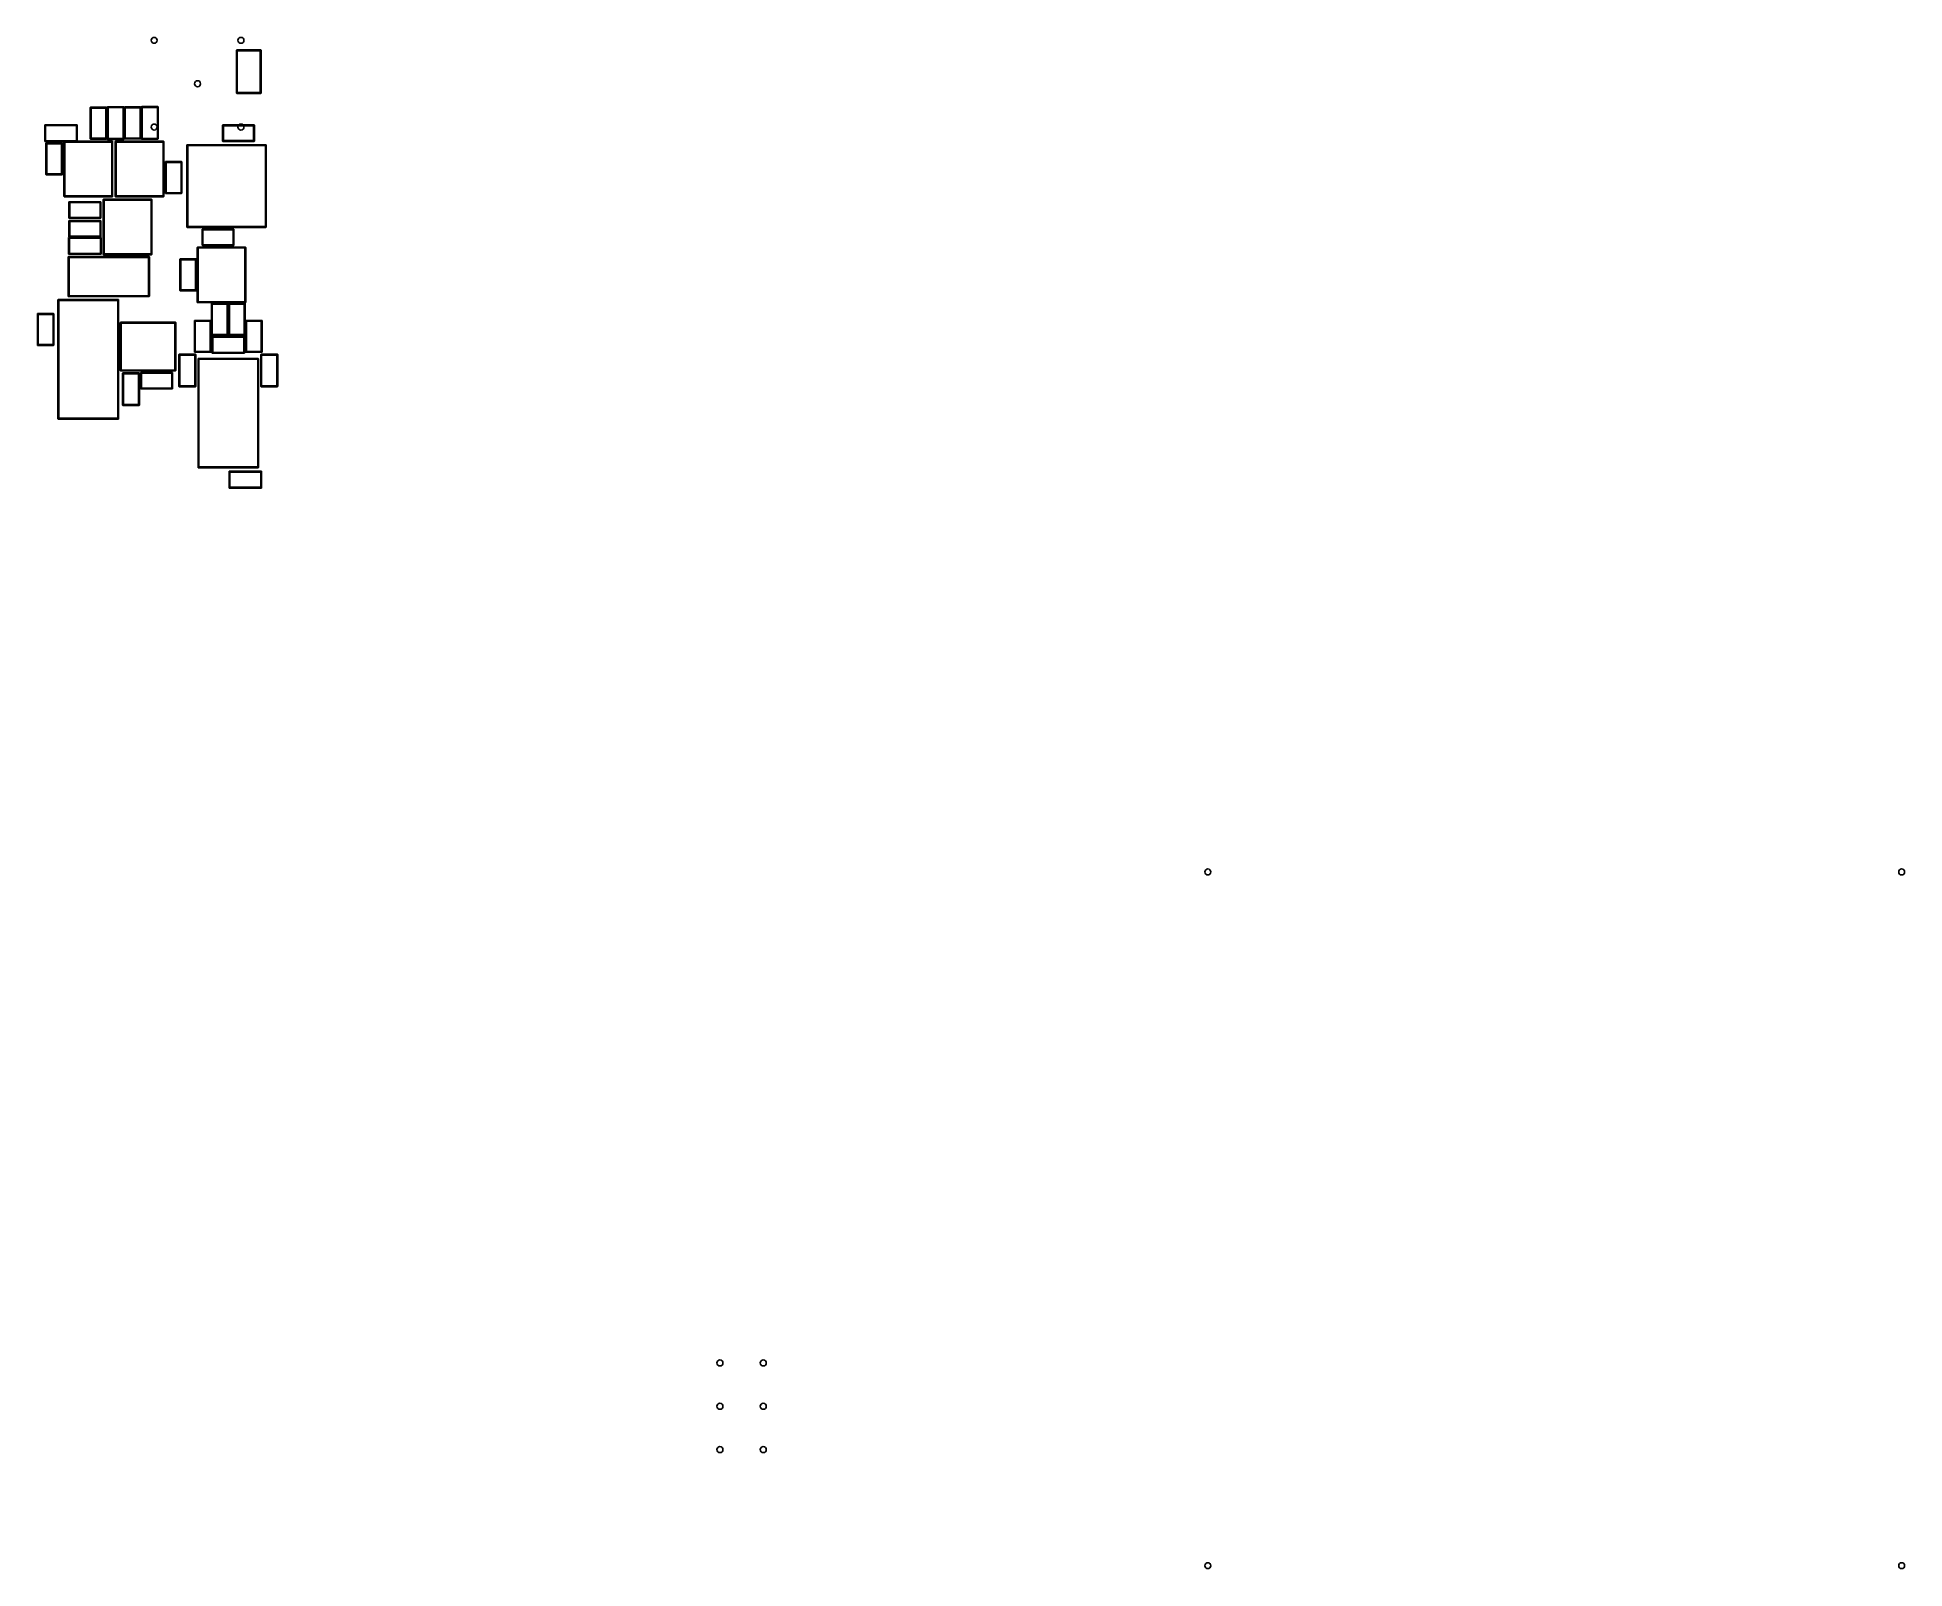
# Model space of a CAD drawing. Extents: x -2.3 to 2.01, y 0.39 to 3.93.
import ezdxf

# ---------------------------------------------------------------- set-up
doc = ezdxf.new("R2010")
doc.units = 0
doc.header["$MEASUREMENT"] = 0
doc.layers.add('BLACK', color=7, linetype='CONTINUOUS')

msp = doc.modelspace()

# ---------------------------------------------------------------- linework, layer by layer
at = {"layer": 'BLACK', "linetype": 'CONTINUOUS'}
for p, q in [((-1.8404, 3.8949), (-1.8403, 3.8953)), ((-1.8404, 3.7965), (-1.8404, 3.8949)), ((-1.8403, 3.8953), (-1.8397, 3.8958)), ((-1.8397, 3.8958), (-1.8394, 3.8959)), ((-1.8394, 3.8959), (-1.7843, 3.8959)), ((-1.8384, 3.8939), (-1.8384, 3.7974)), ((-1.7852, 3.8939), (-1.8384, 3.8939)), ((-1.7852, 3.7974), (-1.7852, 3.8939)), ((-1.7843, 3.8959), (-1.7839, 3.8958)), ((-1.7839, 3.8958), (-1.7833, 3.8953)), ((-1.7833, 3.8953), (-1.7833, 3.8949)), ((-1.7833, 3.8949), (-1.7833, 3.7965)), ((-1.8403, 3.7961), (-1.8404, 3.7965)), ((-1.8397, 3.7955), (-1.8403, 3.7961)), ((-1.8394, 3.7955), (-1.8397, 3.7955)), ((-1.7843, 3.7955), (-1.8394, 3.7955)), ((-1.8384, 3.7974), (-1.7852, 3.7974)), ((-1.7839, 3.7955), (-1.7843, 3.7955)), ((-1.7833, 3.7961), (-1.7839, 3.7955)), ((-1.7833, 3.7965), (-1.7833, 3.7961)), ((-2.1774, 3.763), (-2.1773, 3.7634)), ((-2.1774, 3.6913), (-2.1774, 3.763)), ((-2.1773, 3.7634), (-2.1768, 3.7639)), ((-2.1768, 3.7639), (-2.1764, 3.764)), ((-2.1764, 3.764), (-2.1402, 3.764)), ((-2.1754, 3.762), (-2.1754, 3.6923)), ((-2.1411, 3.762), (-2.1754, 3.762)), ((-2.1411, 3.6923), (-2.1411, 3.762)), ((-2.1402, 3.764), (-2.1398, 3.7639)), ((-2.1398, 3.7639), (-2.1392, 3.7634)), ((-2.1392, 3.7634), (-2.1392, 3.763)), ((-2.1392, 3.763), (-2.1392, 3.6913)), ((-2.1384, 3.7638), (-2.1383, 3.7642)), ((-2.1384, 3.6906), (-2.1384, 3.7638)), ((-2.1383, 3.7642), (-2.1378, 3.7647)), ((-2.1378, 3.7647), (-2.1374, 3.7648)), ((-2.1374, 3.7648), (-2.1004, 3.7648)), ((-2.1364, 3.7628), (-2.1364, 3.6915)), ((-2.1014, 3.7628), (-2.1364, 3.7628)), ((-2.1014, 3.6915), (-2.1014, 3.7628)), ((-2.1004, 3.7648), (-2.1, 3.7647)), ((-2.1, 3.7647), (-2.0995, 3.7642)), ((-2.0995, 3.7642), (-2.0994, 3.7638)), ((-2.0994, 3.7638), (-2.0994, 3.6906)), ((-2.0986, 3.7634), (-2.0985, 3.7638)), ((-2.0986, 3.6917), (-2.0986, 3.7634)), ((-2.0985, 3.7638), (-2.098, 3.7643)), ((-2.098, 3.7643), (-2.0976, 3.7644)), ((-2.0976, 3.7644), (-2.0614, 3.7644)), ((-2.0967, 3.7624), (-2.0967, 3.6927)), ((-2.0624, 3.7624), (-2.0967, 3.7624)), ((-2.0624, 3.6927), (-2.0624, 3.7624)), ((-2.0614, 3.7644), (-2.061, 3.7643)), ((-2.061, 3.7643), (-2.0605, 3.7638)), ((-2.0605, 3.7638), (-2.0604, 3.7634)), ((-2.0604, 3.7634), (-2.0604, 3.6917)), ((-2.0596, 3.7645), (-2.059, 3.7651)), ((-2.0596, 3.7642), (-2.0596, 3.7645)), ((-2.0596, 3.6909), (-2.0596, 3.7642)), ((-2.059, 3.7651), (-2.0587, 3.7652)), ((-2.0587, 3.7652), (-2.0217, 3.7652)), ((-2.0577, 3.7632), (-2.0577, 3.6919)), ((-2.0226, 3.7632), (-2.0577, 3.7632)), ((-2.0226, 3.6919), (-2.0226, 3.7632)), ((-2.0217, 3.7652), (-2.0213, 3.7651)), ((-2.0213, 3.7651), (-2.0207, 3.7645)), ((-2.0207, 3.7645), (-2.0207, 3.7642)), ((-2.0207, 3.7642), (-2.0207, 3.6909)), ((-2.2825, 3.7224), (-2.2824, 3.7228)), ((-2.2825, 3.6854), (-2.2825, 3.7224)), ((-2.2824, 3.7228), (-2.2819, 3.7234)), ((-2.2819, 3.7234), (-2.2815, 3.7234)), ((-2.2815, 3.7234), (-2.2083, 3.7234)), ((-2.2805, 3.7215), (-2.2805, 3.6864)), ((-2.2093, 3.7215), (-2.2805, 3.7215)), ((-2.2093, 3.6864), (-2.2093, 3.7215)), ((-2.2083, 3.7234), (-2.2079, 3.7234)), ((-2.2079, 3.7234), (-2.2074, 3.7228)), ((-2.2074, 3.7228), (-2.2073, 3.7224)), ((-2.2073, 3.7224), (-2.2073, 3.6854)), ((-1.8722, 3.7224), (-1.8716, 3.723)), ((-1.8722, 3.722), (-1.8722, 3.7224)), ((-1.8722, 3.6858), (-1.8722, 3.722)), ((-1.8716, 3.723), (-1.8713, 3.723)), ((-1.8713, 3.723), (-1.7996, 3.723)), ((-1.8703, 3.7211), (-1.8703, 3.6868)), ((-1.8006, 3.7211), (-1.8703, 3.7211)), ((-1.8006, 3.6868), (-1.8006, 3.7211)), ((-1.7996, 3.723), (-1.7992, 3.723)), ((-1.7992, 3.723), (-1.7987, 3.7224)), ((-1.7987, 3.7224), (-1.7986, 3.722)), ((-1.7986, 3.722), (-1.7986, 3.6858)), ((-2.2824, 3.6851), (-2.2825, 3.6854)), ((-2.2819, 3.6845), (-2.2824, 3.6851)), ((-2.2815, 3.6844), (-2.2819, 3.6845)), ((-2.238, 3.6844), (-2.2815, 3.6844)), ((-2.2805, 3.6864), (-2.2093, 3.6864)), ((-2.2797, 3.6807), (-2.2796, 3.6811)), ((-2.2797, 3.6091), (-2.2797, 3.6807)), ((-2.2796, 3.6811), (-2.2791, 3.6816)), ((-2.2791, 3.6816), (-2.2787, 3.6817)), ((-2.2787, 3.6817), (-2.2425, 3.6817)), ((-2.2778, 3.6797), (-2.2778, 3.61)), ((-2.2435, 3.6797), (-2.2778, 3.6797)), ((-2.2435, 3.61), (-2.2435, 3.6797)), ((-2.2425, 3.6817), (-2.2421, 3.6816)), ((-2.2421, 3.6816), (-2.2416, 3.6811)), ((-2.2416, 3.6811), (-2.2415, 3.6807)), ((-2.2415, 3.6807), (-2.2415, 3.6091)), ((-2.238, 3.6843), (-2.238, 3.6844)), ((-2.238, 3.5583), (-2.238, 3.6843)), ((-2.236, 3.6833), (-2.236, 3.5593)), ((-2.1278, 3.6833), (-2.236, 3.6833)), ((-2.2073, 3.6854), (-2.2073, 3.6852)), ((-2.2073, 3.6852), (-2.1268, 3.6852)), ((-2.1773, 3.691), (-2.1774, 3.6913)), ((-2.1768, 3.6904), (-2.1773, 3.691)), ((-2.1764, 3.6904), (-2.1768, 3.6904)), ((-2.1402, 3.6904), (-2.1764, 3.6904)), ((-2.1754, 3.6923), (-2.1411, 3.6923)), ((-2.1398, 3.6904), (-2.1402, 3.6904)), ((-2.1392, 3.691), (-2.1398, 3.6904)), ((-2.1392, 3.6913), (-2.1392, 3.691)), ((-2.1383, 3.6902), (-2.1384, 3.6906)), ((-2.1378, 3.6896), (-2.1383, 3.6902)), ((-2.1374, 3.6896), (-2.1378, 3.6896)), ((-2.1004, 3.6896), (-2.1374, 3.6896)), ((-2.1364, 3.6915), (-2.1014, 3.6915)), ((-2.1278, 3.5593), (-2.1278, 3.6833)), ((-2.1268, 3.6852), (-2.1264, 3.6852)), ((-2.1264, 3.6852), (-2.1259, 3.6846)), ((-2.1259, 3.6846), (-2.1258, 3.6843)), ((-2.1258, 3.6843), (-2.1258, 3.5583)), ((-2.1199, 3.6843), (-2.1198, 3.6846)), ((-2.1199, 3.5583), (-2.1199, 3.6843)), ((-2.1198, 3.6846), (-2.1193, 3.6852)), ((-2.1193, 3.6852), (-2.1189, 3.6852)), ((-2.1189, 3.6852), (-2.0087, 3.6852)), ((-2.1179, 3.6833), (-2.1179, 3.5593)), ((-2.0096, 3.6833), (-2.1179, 3.6833)), ((-2.1, 3.6896), (-2.1004, 3.6896)), ((-2.0995, 3.6902), (-2.1, 3.6896)), ((-2.0994, 3.6906), (-2.0995, 3.6902)), ((-2.0985, 3.6914), (-2.0986, 3.6917)), ((-2.098, 3.6908), (-2.0985, 3.6914)), ((-2.0976, 3.6907), (-2.098, 3.6908)), ((-2.0614, 3.6907), (-2.0976, 3.6907)), ((-2.0967, 3.6927), (-2.0624, 3.6927)), ((-2.061, 3.6908), (-2.0614, 3.6907)), ((-2.0605, 3.6914), (-2.061, 3.6908)), ((-2.0604, 3.6917), (-2.0605, 3.6914)), ((-2.0596, 3.6906), (-2.0596, 3.6909)), ((-2.059, 3.69), (-2.0596, 3.6906)), ((-2.0587, 3.69), (-2.059, 3.69)), ((-2.0217, 3.69), (-2.0587, 3.69)), ((-2.0577, 3.6919), (-2.0226, 3.6919)), ((-2.0213, 3.69), (-2.0217, 3.69)), ((-2.0207, 3.6906), (-2.0213, 3.69)), ((-2.0207, 3.6909), (-2.0207, 3.6906)), ((-2.0096, 3.5593), (-2.0096, 3.6833)), ((-2.0087, 3.6852), (-2.0083, 3.6852)), ((-2.0083, 3.6852), (-2.0078, 3.6846)), ((-2.0078, 3.6846), (-2.0077, 3.6843)), ((-2.0077, 3.6843), (-2.0077, 3.5583)), ((-1.9545, 3.6768), (-1.9539, 3.6773)), ((-1.9545, 3.6764), (-1.9545, 3.6768)), ((-1.9545, 3.4874), (-1.9545, 3.6764)), ((-1.9539, 3.6773), (-1.9535, 3.6774)), ((-1.9535, 3.6774), (-1.7724, 3.6774)), ((-1.9526, 3.6754), (-1.9526, 3.4884)), ((-1.7734, 3.6754), (-1.9526, 3.6754)), ((-1.8722, 3.6855), (-1.8722, 3.6858)), ((-1.8716, 3.6849), (-1.8722, 3.6855)), ((-1.8713, 3.6848), (-1.8716, 3.6849)), ((-1.7996, 3.6848), (-1.8713, 3.6848)), ((-1.8703, 3.6868), (-1.8006, 3.6868)), ((-1.7992, 3.6849), (-1.7996, 3.6848)), ((-1.7987, 3.6855), (-1.7992, 3.6849)), ((-1.7986, 3.6858), (-1.7987, 3.6855)), ((-1.7734, 3.4884), (-1.7734, 3.6754)), ((-1.7724, 3.6774), (-1.7721, 3.6773)), ((-1.7721, 3.6773), (-1.7715, 3.6768)), ((-1.7715, 3.6768), (-1.7715, 3.6764)), ((-1.7715, 3.6764), (-1.7715, 3.4874)), ((-2.0041, 3.6378), (-2.0035, 3.6383)), ((-2.0041, 3.6374), (-2.0041, 3.6378)), ((-2.0041, 3.5657), (-2.0041, 3.6374)), ((-2.0035, 3.6383), (-2.0031, 3.6384)), ((-2.0031, 3.6384), (-1.9669, 3.6384)), ((-2.0022, 3.6364), (-2.0022, 3.5667)), ((-1.9679, 3.6364), (-2.0022, 3.6364)), ((-1.9679, 3.5667), (-1.9679, 3.6364)), ((-1.9669, 3.6384), (-1.9666, 3.6383)), ((-1.9666, 3.6383), (-1.966, 3.6378)), ((-1.966, 3.6378), (-1.9659, 3.6374)), ((-1.9659, 3.6374), (-1.9659, 3.5657)), ((-2.2796, 3.6087), (-2.2797, 3.6091)), ((-2.2791, 3.6081), (-2.2796, 3.6087)), ((-2.2787, 3.6081), (-2.2791, 3.6081)), ((-2.2425, 3.6081), (-2.2787, 3.6081)), ((-2.2778, 3.61), (-2.2435, 3.61)), ((-2.2421, 3.6081), (-2.2425, 3.6081)), ((-2.2416, 3.6087), (-2.2421, 3.6081)), ((-2.2415, 3.6091), (-2.2416, 3.6087)), ((-2.2379, 3.5579), (-2.238, 3.5583)), ((-2.2374, 3.5574), (-2.2379, 3.5579)), ((-2.237, 3.5573), (-2.2374, 3.5574)), ((-2.1268, 3.5573), (-2.237, 3.5573)), ((-2.236, 3.5593), (-2.1278, 3.5593)), ((-2.2266, 3.5449), (-2.2265, 3.5453)), ((-2.2266, 3.5087), (-2.2266, 3.5449)), ((-2.2265, 3.5453), (-2.226, 3.5458)), ((-2.226, 3.5458), (-2.2256, 3.5459)), ((-2.2256, 3.5459), (-2.1539, 3.5459)), ((-2.2246, 3.5439), (-2.2246, 3.5096)), ((-2.1549, 3.5439), (-2.2246, 3.5439)), ((-2.1549, 3.5096), (-2.1549, 3.5439)), ((-2.1539, 3.5459), (-2.1536, 3.5458)), ((-2.1536, 3.5458), (-2.153, 3.5453)), ((-2.153, 3.5453), (-2.153, 3.5449)), ((-2.153, 3.5449), (-2.153, 3.5087)), ((-2.1474, 3.5508), (-2.1468, 3.5513)), ((-2.1474, 3.5504), (-2.1474, 3.5508)), ((-2.1474, 3.4244), (-2.1474, 3.5504)), ((-2.1468, 3.5513), (-2.1465, 3.5514)), ((-2.1465, 3.5514), (-2.0362, 3.5514)), ((-2.1455, 3.5494), (-2.1455, 3.4254)), ((-2.0372, 3.5494), (-2.1455, 3.5494)), ((-2.1264, 3.5574), (-2.1268, 3.5573)), ((-2.1259, 3.5579), (-2.1264, 3.5574)), ((-2.1258, 3.5583), (-2.1259, 3.5579)), ((-2.1198, 3.5579), (-2.1199, 3.5583)), ((-2.1193, 3.5574), (-2.1198, 3.5579)), ((-2.1189, 3.5573), (-2.1193, 3.5574)), ((-2.0087, 3.5573), (-2.1189, 3.5573)), ((-2.1179, 3.5593), (-2.0096, 3.5593)), ((-2.0372, 3.4254), (-2.0372, 3.5494)), ((-2.0362, 3.5514), (-2.0358, 3.5513)), ((-2.0358, 3.5513), (-2.0353, 3.5508)), ((-2.0353, 3.5508), (-2.0352, 3.5504)), ((-2.0352, 3.5504), (-2.0352, 3.4244)), ((-2.0083, 3.5574), (-2.0087, 3.5573)), ((-2.0078, 3.5579), (-2.0083, 3.5574)), ((-2.0077, 3.5583), (-2.0078, 3.5579)), ((-2.0041, 3.5654), (-2.0041, 3.5657)), ((-2.0035, 3.5648), (-2.0041, 3.5654)), ((-2.0031, 3.5648), (-2.0035, 3.5648)), ((-1.9669, 3.5648), (-2.0031, 3.5648)), ((-2.0022, 3.5667), (-1.9679, 3.5667)), ((-1.9666, 3.5648), (-1.9669, 3.5648)), ((-1.966, 3.5654), (-1.9666, 3.5648)), ((-1.9659, 3.5657), (-1.966, 3.5654)), ((-2.2265, 3.5083), (-2.2266, 3.5087)), ((-2.2266, 3.5016), (-2.2265, 3.502)), ((-2.2266, 3.4654), (-2.2266, 3.5016)), ((-2.226, 3.5078), (-2.2265, 3.5083)), ((-2.2265, 3.502), (-2.226, 3.5025)), ((-2.2256, 3.5077), (-2.226, 3.5078)), ((-2.226, 3.5025), (-2.2256, 3.5026)), ((-2.1539, 3.5077), (-2.2256, 3.5077)), ((-2.2256, 3.5026), (-2.1539, 3.5026)), ((-2.2246, 3.5096), (-2.1549, 3.5096)), ((-2.2246, 3.5006), (-2.2246, 3.4663)), ((-2.1549, 3.5006), (-2.2246, 3.5006)), ((-2.1549, 3.4663), (-2.1549, 3.5006)), ((-2.1536, 3.5078), (-2.1539, 3.5077)), ((-2.1539, 3.5026), (-2.1536, 3.5025)), ((-2.153, 3.5083), (-2.1536, 3.5078)), ((-2.1536, 3.5025), (-2.153, 3.502)), ((-2.153, 3.5087), (-2.153, 3.5083)), ((-2.153, 3.502), (-2.153, 3.5016)), ((-2.153, 3.5016), (-2.153, 3.4654)), ((-1.9526, 3.4884), (-1.7734, 3.4884)), ((-2.2274, 3.4626), (-2.2273, 3.463)), ((-2.2274, 3.4256), (-2.2274, 3.4626)), ((-2.2273, 3.463), (-2.2268, 3.4635)), ((-2.2268, 3.4635), (-2.2264, 3.4636)), ((-2.2265, 3.465), (-2.2266, 3.4654)), ((-2.226, 3.4644), (-2.2265, 3.465)), ((-2.2264, 3.4636), (-2.1531, 3.4636)), ((-2.2256, 3.4644), (-2.226, 3.4644)), ((-2.1539, 3.4644), (-2.2256, 3.4644)), ((-2.2254, 3.4616), (-2.2254, 3.4266)), ((-2.1541, 3.4616), (-2.2254, 3.4616)), ((-2.2246, 3.4663), (-2.1549, 3.4663)), ((-2.1541, 3.4266), (-2.1541, 3.4616)), ((-2.1536, 3.4644), (-2.1539, 3.4644)), ((-2.153, 3.465), (-2.1536, 3.4644)), ((-2.1531, 3.4636), (-2.1528, 3.4635)), ((-2.153, 3.4654), (-2.153, 3.465)), ((-2.1528, 3.4635), (-2.1522, 3.463)), ((-2.1522, 3.463), (-2.1522, 3.4626)), ((-2.1522, 3.4626), (-2.1522, 3.4256)), ((-1.9545, 3.487), (-1.9545, 3.4874)), ((-1.9539, 3.4865), (-1.9545, 3.487)), ((-1.9535, 3.4864), (-1.9539, 3.4865)), ((-1.7724, 3.4864), (-1.9535, 3.4864)), ((-1.9195, 3.4819), (-1.9194, 3.4823)), ((-1.9195, 3.4457), (-1.9195, 3.4819)), ((-1.9194, 3.4453), (-1.9195, 3.4457)), ((-1.9194, 3.4823), (-1.9189, 3.4828)), ((-1.9189, 3.4448), (-1.9194, 3.4453)), ((-1.9189, 3.4828), (-1.9185, 3.4829)), ((-1.9185, 3.4829), (-1.8469, 3.4829)), ((-1.9175, 3.4809), (-1.9175, 3.4467)), ((-1.8478, 3.4809), (-1.9175, 3.4809)), ((-1.9175, 3.4467), (-1.8478, 3.4467)), ((-1.8478, 3.4467), (-1.8478, 3.4809)), ((-1.8469, 3.4829), (-1.8465, 3.4828)), ((-1.8465, 3.4828), (-1.8459, 3.4823)), ((-1.8459, 3.4453), (-1.8465, 3.4448)), ((-1.8459, 3.4823), (-1.8459, 3.4819)), ((-1.8459, 3.4819), (-1.8459, 3.4457)), ((-1.8459, 3.4457), (-1.8459, 3.4453)), ((-1.7721, 3.4865), (-1.7724, 3.4864)), ((-1.7715, 3.487), (-1.7721, 3.4865)), ((-1.7715, 3.4874), (-1.7715, 3.487)), ((-2.2281, 3.4189), (-2.2275, 3.4194)), ((-2.2281, 3.4185), (-2.2281, 3.4189)), ((-2.2281, 3.328), (-2.2281, 3.4185)), ((-2.2275, 3.4194), (-2.2272, 3.4195)), ((-2.2273, 3.4252), (-2.2274, 3.4256)), ((-2.2268, 3.4247), (-2.2273, 3.4252)), ((-2.2272, 3.4195), (-2.0421, 3.4195)), ((-2.2264, 3.4246), (-2.2268, 3.4247)), ((-2.1531, 3.4246), (-2.2264, 3.4246)), ((-2.2262, 3.4175), (-2.2262, 3.3289)), ((-2.0431, 3.4175), (-2.2262, 3.4175)), ((-2.2254, 3.4266), (-2.1541, 3.4266)), ((-2.1528, 3.4247), (-2.1531, 3.4246)), ((-2.1522, 3.4252), (-2.1528, 3.4247)), ((-2.1522, 3.4256), (-2.1522, 3.4252)), ((-2.1474, 3.424), (-2.1474, 3.4244)), ((-2.1468, 3.4235), (-2.1474, 3.424)), ((-2.1465, 3.4234), (-2.1468, 3.4235)), ((-2.0362, 3.4234), (-2.1465, 3.4234)), ((-2.1455, 3.4254), (-2.0372, 3.4254)), ((-2.0431, 3.3289), (-2.0431, 3.4175)), ((-2.0421, 3.4195), (-2.0417, 3.4194)), ((-2.0417, 3.4194), (-2.0412, 3.4189)), ((-2.0412, 3.4189), (-2.0411, 3.4185)), ((-2.0411, 3.4185), (-2.0411, 3.328)), ((-2.0358, 3.4235), (-2.0362, 3.4234)), ((-2.0353, 3.424), (-2.0358, 3.4235)), ((-2.0352, 3.4244), (-2.0353, 3.424)), ((-1.9707, 3.413), (-1.9706, 3.4134)), ((-1.9707, 3.3413), (-1.9707, 3.413)), ((-1.9706, 3.4134), (-1.9701, 3.4139)), ((-1.9701, 3.4139), (-1.9697, 3.414)), ((-1.9697, 3.414), (-1.9335, 3.414)), ((-1.9687, 3.412), (-1.9687, 3.3423)), ((-1.9344, 3.412), (-1.9687, 3.412)), ((-1.9344, 3.3423), (-1.9344, 3.412)), ((-1.9335, 3.414), (-1.9331, 3.4139)), ((-1.9331, 3.4139), (-1.9326, 3.4134)), ((-1.9326, 3.4134), (-1.9325, 3.413)), ((-1.9325, 3.413), (-1.9325, 3.3413)), ((-1.9309, 3.4402), (-1.9308, 3.4405)), ((-1.9309, 3.3142), (-1.9309, 3.4402)), ((-1.9308, 3.4405), (-1.9303, 3.4411)), ((-1.9303, 3.4411), (-1.9299, 3.4411)), ((-1.9299, 3.4411), (-1.8197, 3.4411)), ((-1.9289, 3.4392), (-1.9289, 3.3152)), ((-1.8207, 3.4392), (-1.9289, 3.4392)), ((-1.9185, 3.4447), (-1.9189, 3.4448)), ((-1.8469, 3.4447), (-1.9185, 3.4447)), ((-1.8465, 3.4448), (-1.8469, 3.4447)), ((-1.8207, 3.3152), (-1.8207, 3.4392)), ((-1.8197, 3.4411), (-1.8193, 3.4411)), ((-1.8193, 3.4411), (-1.8188, 3.4405)), ((-1.8188, 3.4405), (-1.8187, 3.4402)), ((-1.8187, 3.4402), (-1.8187, 3.3142)), ((-2.2518, 3.3193), (-2.2517, 3.3197)), ((-2.2518, 3.0453), (-2.2518, 3.3193)), ((-2.2517, 3.3197), (-2.2512, 3.3202)), ((-2.2512, 3.3202), (-2.2508, 3.3203)), ((-2.2508, 3.3203), (-2.113, 3.3203)), ((-2.2498, 3.3183), (-2.2498, 3.0463)), ((-2.114, 3.3183), (-2.2498, 3.3183)), ((-2.2281, 3.3276), (-2.2281, 3.328)), ((-2.2275, 3.327), (-2.2281, 3.3276)), ((-2.2272, 3.327), (-2.2275, 3.327)), ((-2.0421, 3.327), (-2.2272, 3.327)), ((-2.2262, 3.3289), (-2.0431, 3.3289)), ((-2.114, 3.0463), (-2.114, 3.3183)), ((-2.113, 3.3203), (-2.1126, 3.3202)), ((-2.1126, 3.3202), (-2.1121, 3.3197)), ((-2.1121, 3.3197), (-2.112, 3.3193)), ((-2.112, 3.3193), (-2.112, 3.0453)), ((-2.0417, 3.327), (-2.0421, 3.327)), ((-2.0412, 3.3276), (-2.0417, 3.327)), ((-2.0411, 3.328), (-2.0412, 3.3276)), ((-1.9706, 3.341), (-1.9707, 3.3413)), ((-1.9701, 3.3404), (-1.9706, 3.341)), ((-1.9697, 3.3404), (-1.9701, 3.3404)), ((-1.9335, 3.3404), (-1.9697, 3.3404)), ((-1.9687, 3.3423), (-1.9344, 3.3423)), ((-1.9331, 3.3404), (-1.9335, 3.3404)), ((-1.9326, 3.341), (-1.9331, 3.3404)), ((-1.9325, 3.3413), (-1.9326, 3.341)), ((-2.2994, 3.287), (-2.2993, 3.2874)), ((-2.2994, 3.2154), (-2.2994, 3.287)), ((-2.2993, 3.2874), (-2.2988, 3.2879)), ((-2.2988, 3.2879), (-2.2984, 3.288)), ((-2.2984, 3.288), (-2.2622, 3.288)), ((-2.2974, 3.286), (-2.2974, 3.2163)), ((-2.2632, 3.286), (-2.2974, 3.286)), ((-2.2632, 3.2163), (-2.2632, 3.286)), ((-2.2622, 3.288), (-2.2618, 3.2879)), ((-2.2618, 3.2879), (-2.2613, 3.2874)), ((-2.2613, 3.2874), (-2.2612, 3.287)), ((-2.2612, 3.287), (-2.2612, 3.2154)), ((-1.9308, 3.3138), (-1.9309, 3.3142)), ((-1.9303, 3.3133), (-1.9308, 3.3138)), ((-1.9299, 3.3132), (-1.9303, 3.3133)), ((-1.8197, 3.3132), (-1.9299, 3.3132)), ((-1.9289, 3.3152), (-1.8207, 3.3152)), ((-1.8978, 3.311), (-1.8972, 3.3115)), ((-1.8978, 3.3106), (-1.8978, 3.311)), ((-1.8978, 3.239), (-1.8978, 3.3106)), ((-1.8972, 3.3115), (-1.8969, 3.3116)), ((-1.8969, 3.3116), (-1.8606, 3.3116)), ((-1.8959, 3.3096), (-1.8959, 3.24)), ((-1.8616, 3.3096), (-1.8959, 3.3096)), ((-1.8616, 3.24), (-1.8616, 3.3096)), ((-1.8606, 3.3116), (-1.8603, 3.3115)), ((-1.8603, 3.3115), (-1.8597, 3.311)), ((-1.8597, 3.311), (-1.8596, 3.3106)), ((-1.8596, 3.3106), (-1.8596, 3.239)), ((-1.8585, 3.3106), (-1.8584, 3.311)), ((-1.8585, 3.239), (-1.8585, 3.3106)), ((-1.8584, 3.311), (-1.8579, 3.3115)), ((-1.8579, 3.3115), (-1.8575, 3.3116)), ((-1.8575, 3.3116), (-1.8213, 3.3116)), ((-1.8565, 3.3096), (-1.8565, 3.24)), ((-1.8222, 3.3096), (-1.8565, 3.3096)), ((-1.8222, 3.24), (-1.8222, 3.3096)), ((-1.8213, 3.3116), (-1.8209, 3.3115)), ((-1.8209, 3.3115), (-1.8204, 3.311)), ((-1.8204, 3.311), (-1.8203, 3.3106)), ((-1.8203, 3.3106), (-1.8203, 3.239)), ((-1.8193, 3.3133), (-1.8197, 3.3132)), ((-1.8188, 3.3138), (-1.8193, 3.3133)), ((-1.8187, 3.3142), (-1.8188, 3.3138)), ((-2.1081, 3.2669), (-2.108, 3.2673)), ((-2.1081, 3.1567), (-2.1081, 3.2669)), ((-2.108, 3.2673), (-2.1075, 3.2678)), ((-2.1075, 3.2678), (-2.1071, 3.2679)), ((-2.1071, 3.2679), (-1.9811, 3.2679)), ((-2.1061, 3.2659), (-2.1061, 3.1577)), ((-1.9821, 3.2659), (-2.1061, 3.2659)), ((-1.9821, 3.1577), (-1.9821, 3.2659)), ((-1.9811, 3.2679), (-1.9807, 3.2678)), ((-1.9807, 3.2678), (-1.9802, 3.2673)), ((-1.9802, 3.2673), (-1.9801, 3.2669)), ((-1.9801, 3.2669), (-1.9801, 3.1567)), ((-1.9372, 3.2713), (-1.9371, 3.2716)), ((-1.9372, 3.1996), (-1.9372, 3.2713)), ((-1.9371, 3.2716), (-1.9366, 3.2722)), ((-1.9366, 3.2722), (-1.9362, 3.2722)), ((-1.9362, 3.2722), (-1.9, 3.2722)), ((-1.9352, 3.2703), (-1.9352, 3.2006)), ((-1.901, 3.2703), (-1.9352, 3.2703)), ((-1.901, 3.2006), (-1.901, 3.2703)), ((-1.9, 3.2722), (-1.8996, 3.2722)), ((-1.8996, 3.2722), (-1.8991, 3.2716)), ((-1.8991, 3.2716), (-1.899, 3.2713)), ((-1.899, 3.2713), (-1.899, 3.1996)), ((-1.8978, 3.2386), (-1.8978, 3.239)), ((-1.8972, 3.2381), (-1.8978, 3.2386)), ((-1.8969, 3.238), (-1.8972, 3.2381)), ((-1.8606, 3.238), (-1.8969, 3.238)), ((-1.8967, 3.2343), (-1.8966, 3.2346)), ((-1.8967, 3.1972), (-1.8967, 3.2343)), ((-1.8966, 3.2346), (-1.896, 3.2352)), ((-1.896, 3.2352), (-1.8957, 3.2352)), ((-1.8959, 3.24), (-1.8616, 3.24)), ((-1.8957, 3.2352), (-1.8224, 3.2352)), ((-1.8947, 3.2333), (-1.8947, 3.1982)), ((-1.8234, 3.2333), (-1.8947, 3.2333)), ((-1.8603, 3.2381), (-1.8606, 3.238)), ((-1.8597, 3.2386), (-1.8603, 3.2381)), ((-1.8596, 3.239), (-1.8597, 3.2386)), ((-1.8584, 3.2386), (-1.8585, 3.239)), ((-1.8579, 3.2381), (-1.8584, 3.2386)), ((-1.8575, 3.238), (-1.8579, 3.2381)), ((-1.8213, 3.238), (-1.8575, 3.238)), ((-1.8565, 3.24), (-1.8222, 3.24)), ((-1.8234, 3.1982), (-1.8234, 3.2333)), ((-1.8224, 3.2352), (-1.8221, 3.2352)), ((-1.8221, 3.2352), (-1.8215, 3.2346)), ((-1.8215, 3.2346), (-1.8215, 3.2343)), ((-1.8215, 3.2343), (-1.8215, 3.1972)), ((-1.8209, 3.2381), (-1.8213, 3.238)), ((-1.8204, 3.2386), (-1.8209, 3.2381)), ((-1.8203, 3.239), (-1.8204, 3.2386)), ((-1.8191, 3.2713), (-1.819, 3.2716)), ((-1.8191, 3.1996), (-1.8191, 3.2713)), ((-1.819, 3.2716), (-1.8185, 3.2722)), ((-1.8185, 3.2722), (-1.8181, 3.2722)), ((-1.8181, 3.2722), (-1.7819, 3.2722)), ((-1.8171, 3.2703), (-1.8171, 3.2006)), ((-1.7829, 3.2703), (-1.8171, 3.2703)), ((-1.7829, 3.2006), (-1.7829, 3.2703)), ((-1.7819, 3.2722), (-1.7815, 3.2722)), ((-1.7815, 3.2722), (-1.781, 3.2716)), ((-1.781, 3.2716), (-1.7809, 3.2713)), ((-1.7809, 3.2713), (-1.7809, 3.1996)), ((-2.2993, 3.215), (-2.2994, 3.2154)), ((-2.2988, 3.2144), (-2.2993, 3.215)), ((-2.2984, 3.2144), (-2.2988, 3.2144)), ((-2.2622, 3.2144), (-2.2984, 3.2144)), ((-2.2974, 3.2163), (-2.2632, 3.2163)), ((-2.2618, 3.2144), (-2.2622, 3.2144)), ((-2.2613, 3.215), (-2.2618, 3.2144)), ((-2.2612, 3.2154), (-2.2613, 3.215)), ((-1.973, 3.1937), (-1.9724, 3.1942)), ((-1.973, 3.1933), (-1.973, 3.1937)), ((-1.973, 3.1201), (-1.973, 3.1933)), ((-1.9724, 3.1942), (-1.972, 3.1943)), ((-1.972, 3.1943), (-1.935, 3.1943)), ((-1.9711, 3.1923), (-1.9711, 3.1211)), ((-1.936, 3.1923), (-1.9711, 3.1923)), ((-1.9371, 3.1992), (-1.9372, 3.1996)), ((-1.9366, 3.1987), (-1.9371, 3.1992)), ((-1.9362, 3.1986), (-1.9366, 3.1987)), ((-1.9, 3.1986), (-1.9362, 3.1986)), ((-1.936, 3.1211), (-1.936, 3.1923)), ((-1.9352, 3.2006), (-1.901, 3.2006)), ((-1.935, 3.1943), (-1.9347, 3.1942)), ((-1.9347, 3.1942), (-1.9341, 3.1937)), ((-1.9341, 3.1937), (-1.9341, 3.1933)), ((-1.9341, 3.1933), (-1.9341, 3.1201)), ((-1.8996, 3.1987), (-1.9, 3.1986)), ((-1.8991, 3.1992), (-1.8996, 3.1987)), ((-1.899, 3.1996), (-1.8991, 3.1992)), ((-1.8966, 3.1969), (-1.8967, 3.1972)), ((-1.896, 3.1963), (-1.8966, 3.1969)), ((-1.8957, 3.1963), (-1.896, 3.1963)), ((-1.8224, 3.1963), (-1.8957, 3.1963)), ((-1.8947, 3.1982), (-1.8234, 3.1982)), ((-1.8221, 3.1963), (-1.8224, 3.1963)), ((-1.8215, 3.1969), (-1.8221, 3.1963)), ((-1.8215, 3.1972), (-1.8215, 3.1969)), ((-1.819, 3.1992), (-1.8191, 3.1996)), ((-1.8185, 3.1987), (-1.819, 3.1992)), ((-1.8181, 3.1986), (-1.8185, 3.1987)), ((-1.7819, 3.1986), (-1.8181, 3.1986)), ((-1.8171, 3.2006), (-1.7829, 3.2006)), ((-1.7841, 3.1933), (-1.784, 3.1937)), ((-1.7841, 3.1201), (-1.7841, 3.1933)), ((-1.784, 3.1937), (-1.7834, 3.1942)), ((-1.7834, 3.1942), (-1.7831, 3.1943)), ((-1.7831, 3.1943), (-1.7461, 3.1943)), ((-1.7821, 3.1923), (-1.7821, 3.1211)), ((-1.747, 3.1923), (-1.7821, 3.1923)), ((-1.7815, 3.1987), (-1.7819, 3.1986)), ((-1.781, 3.1992), (-1.7815, 3.1987)), ((-1.7809, 3.1996), (-1.781, 3.1992)), ((-1.747, 3.1211), (-1.747, 3.1923)), ((-1.7461, 3.1943), (-1.7457, 3.1942)), ((-1.7457, 3.1942), (-1.7452, 3.1937)), ((-1.7452, 3.1937), (-1.7451, 3.1933)), ((-1.7451, 3.1933), (-1.7451, 3.1201)), ((-2.108, 3.1563), (-2.1081, 3.1567)), ((-2.1075, 3.1558), (-2.108, 3.1563)), ((-2.1071, 3.1557), (-2.1075, 3.1558)), ((-1.9811, 3.1557), (-2.1071, 3.1557)), ((-2.1061, 3.1577), (-1.9821, 3.1577)), ((-2.103, 3.15), (-2.1029, 3.1504)), ((-2.103, 3.0768), (-2.103, 3.15)), ((-2.1029, 3.1504), (-2.1023, 3.1509)), ((-2.1023, 3.1509), (-2.102, 3.151)), ((-2.102, 3.151), (-2.065, 3.151)), ((-2.101, 3.149), (-2.101, 3.0778)), ((-2.0659, 3.149), (-2.101, 3.149)), ((-2.0659, 3.0778), (-2.0659, 3.149)), ((-2.065, 3.151), (-2.0646, 3.1509)), ((-2.0646, 3.1509), (-2.0641, 3.1504)), ((-2.0641, 3.1504), (-2.064, 3.15)), ((-2.064, 3.15), (-2.064, 3.0768)), ((-2.0612, 3.1512), (-2.0611, 3.1516)), ((-2.0612, 3.115), (-2.0612, 3.1512)), ((-2.0611, 3.1516), (-2.0606, 3.1521)), ((-2.0606, 3.1521), (-2.0602, 3.1522)), ((-2.0602, 3.1522), (-1.9886, 3.1522)), ((-2.0593, 3.1502), (-2.0593, 3.1159)), ((-1.9896, 3.1502), (-2.0593, 3.1502)), ((-1.9896, 3.1159), (-1.9896, 3.1502)), ((-1.9886, 3.1522), (-1.9882, 3.1521)), ((-1.9882, 3.1521), (-1.9877, 3.1516)), ((-1.9877, 3.1516), (-1.9876, 3.1512)), ((-1.9876, 3.1512), (-1.9876, 3.115)), ((-1.9807, 3.1558), (-1.9811, 3.1557)), ((-1.9802, 3.1563), (-1.9807, 3.1558)), ((-1.9801, 3.1567), (-1.9802, 3.1563)), ((-1.9289, 3.1838), (-1.9283, 3.1844)), ((-1.9289, 3.1835), (-1.9289, 3.1838)), ((-1.9289, 2.9331), (-1.9289, 3.1835)), ((-1.9283, 3.1844), (-1.928, 3.1844)), ((-1.928, 3.1844), (-1.7902, 3.1844)), ((-1.927, 3.1825), (-1.927, 2.9341)), ((-1.7911, 3.1825), (-1.927, 3.1825)), ((-1.7911, 2.9341), (-1.7911, 3.1825)), ((-1.7902, 3.1844), (-1.7898, 3.1844)), ((-1.7898, 3.1844), (-1.7892, 3.1838)), ((-1.7892, 3.1838), (-1.7892, 3.1835)), ((-1.7892, 3.1835), (-1.7892, 2.9331)), ((-2.0611, 3.1146), (-2.0612, 3.115)), ((-2.0606, 3.1141), (-2.0611, 3.1146)), ((-2.0602, 3.114), (-2.0606, 3.1141)), ((-1.9886, 3.114), (-2.0602, 3.114)), ((-2.0593, 3.1159), (-1.9896, 3.1159)), ((-1.9882, 3.1141), (-1.9886, 3.114)), ((-1.9877, 3.1146), (-1.9882, 3.1141)), ((-1.9876, 3.115), (-1.9877, 3.1146)), ((-1.973, 3.1197), (-1.973, 3.1201)), ((-1.9724, 3.1192), (-1.973, 3.1197)), ((-1.972, 3.1191), (-1.9724, 3.1192)), ((-1.935, 3.1191), (-1.972, 3.1191)), ((-1.9711, 3.1211), (-1.936, 3.1211)), ((-1.9347, 3.1192), (-1.935, 3.1191)), ((-1.9341, 3.1197), (-1.9347, 3.1192)), ((-1.9341, 3.1201), (-1.9341, 3.1197)), ((-1.784, 3.1197), (-1.7841, 3.1201)), ((-1.7834, 3.1192), (-1.784, 3.1197)), ((-1.7831, 3.1191), (-1.7834, 3.1192)), ((-1.7461, 3.1191), (-1.7831, 3.1191)), ((-1.7821, 3.1211), (-1.747, 3.1211)), ((-1.7457, 3.1192), (-1.7461, 3.1191)), ((-1.7452, 3.1197), (-1.7457, 3.1192)), ((-1.7451, 3.1201), (-1.7452, 3.1197)), ((-2.1029, 3.0764), (-2.103, 3.0768)), ((-2.1023, 3.0759), (-2.1029, 3.0764)), ((-2.102, 3.0758), (-2.1023, 3.0759)), ((-2.065, 3.0758), (-2.102, 3.0758)), ((-2.101, 3.0778), (-2.0659, 3.0778)), ((-2.0646, 3.0759), (-2.065, 3.0758)), ((-2.0641, 3.0764), (-2.0646, 3.0759)), ((-2.064, 3.0768), (-2.0641, 3.0764)), ((-2.2517, 3.0449), (-2.2518, 3.0453)), ((-2.2512, 3.0444), (-2.2517, 3.0449)), ((-2.2508, 3.0443), (-2.2512, 3.0444)), ((-2.113, 3.0443), (-2.2508, 3.0443)), ((-2.2498, 3.0463), (-2.114, 3.0463)), ((-2.1126, 3.0444), (-2.113, 3.0443)), ((-2.1121, 3.0449), (-2.1126, 3.0444)), ((-2.112, 3.0453), (-2.1121, 3.0449)), ((-1.9289, 2.9327), (-1.9289, 2.9331)), ((-1.9283, 2.9322), (-1.9289, 2.9327)), ((-1.928, 2.9321), (-1.9283, 2.9322)), ((-1.7902, 2.9321), (-1.928, 2.9321)), ((-1.927, 2.9341), (-1.7911, 2.9341)), ((-1.7898, 2.9322), (-1.7902, 2.9321)), ((-1.7892, 2.9327), (-1.7898, 2.9322)), ((-1.7892, 2.9331), (-1.7892, 2.9327)), ((-1.8573, 2.9232), (-1.8572, 2.9236)), ((-1.8573, 2.8862), (-1.8573, 2.9232)), ((-1.8572, 2.8858), (-1.8573, 2.8862)), ((-1.8572, 2.9236), (-1.8567, 2.9241)), ((-1.8567, 2.8853), (-1.8572, 2.8858)), ((-1.8567, 2.9241), (-1.8563, 2.9242)), ((-1.8563, 2.8852), (-1.8567, 2.8853)), ((-1.8563, 2.9242), (-1.7831, 2.9242)), ((-1.7831, 2.8852), (-1.8563, 2.8852)), ((-1.8553, 2.9222), (-1.8553, 2.8872)), ((-1.7841, 2.9222), (-1.8553, 2.9222)), ((-1.8553, 2.8872), (-1.7841, 2.8872)), ((-1.7841, 2.8872), (-1.7841, 2.9222)), ((-1.7831, 2.9242), (-1.7827, 2.9241)), ((-1.7827, 2.8853), (-1.7831, 2.8852)), ((-1.7827, 2.9241), (-1.7822, 2.9236)), ((-1.7822, 2.8858), (-1.7827, 2.8853)), ((-1.7822, 2.9236), (-1.7821, 2.9232)), ((-1.7821, 2.8862), (-1.7822, 2.8858)), ((-1.7821, 2.9232), (-1.7821, 2.8862))]:
    msp.add_line(p, q, dxfattribs=at)
at = {"layer": 'BLACK'}
for centre in [(-2.0299, 3.9181), (-2.0299, 3.9181), (-1.8299, 3.9181), (-1.8299, 3.9181), (-1.9299, 3.8181), (-1.9299, 3.8181), (-2.0299, 3.7181), (-2.0299, 3.7181), (-1.8299, 3.7181), (-1.8299, 3.7181), (0.4, 2), (0.4, 2), (2, 2), (2, 2), (-0.7252, 0.8676), (-0.7252, 0.8676), (-0.6252, 0.8676), (-0.6252, 0.8676), (-0.7252, 0.7676), (-0.7252, 0.7676), (-0.6252, 0.7676), (-0.6252, 0.7676), (-0.7252, 0.6676), (-0.7252, 0.6676), (-0.6252, 0.6676), (-0.6252, 0.6676), (0.4, 0.4), (0.4, 0.4), (2, 0.4), (2, 0.4)]:
    msp.add_circle(centre, 0.00689, dxfattribs=at)

doc.saveas('drawing.dxf')
